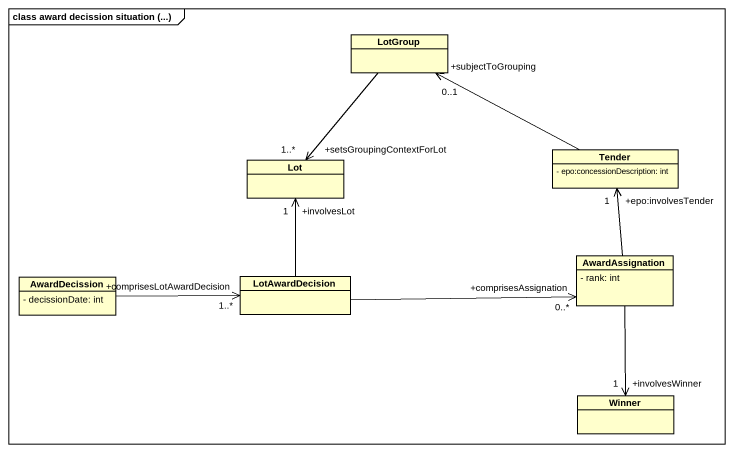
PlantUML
@startuml
mainframe class award decission situation (...)
hide circle
hide empty members
skinparam classAttributeIconSize 0
class LotGroup
class Tender {
  - epo:concessionDescription: int
}
class Lot
class AwardAssignation {
  - rank: int
}
class AwardDecission {
  - decissionDate: int
}
class LotAwardDecision
class Winner
LotGroup --> "+setsGroupingContextForLot\n1..*" Lot
Tender -left-> "+subjectToGrouping\n0..1" LotGroup
AwardAssignation -up-> "+epo:involvesTender\n1" Tender
AwardAssignation --> "+involvesWinner\n1" Winner
AwardDecission -right-> "+comprisesLotAwardDecision\n1..*" LotAwardDecision
LotAwardDecision -up-> "+involvesLot\n1" Lot
LotAwardDecision -right-> "+comprisesAssignation\n0..*" AwardAssignation
@enduml
